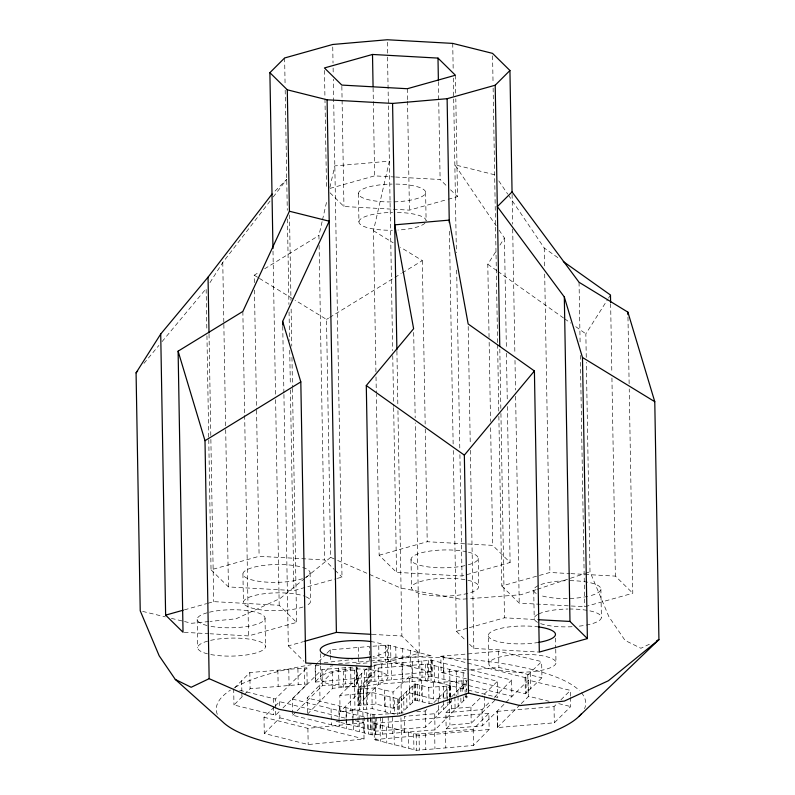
<?xml version="1.0" encoding="UTF-8"?>
<svg xmlns="http://www.w3.org/2000/svg" width="795" height="795" viewBox="0 0 795 795"><rect width="100%" height="100%" fill="white"/><g stroke="black" fill="none" stroke-linecap="round" stroke-linejoin="round"><path stroke-width="0.6" stroke-dasharray="3.98 2.98" d="M319.004 239.196L318.934 235.479L322.223 221.08M322.492 219.887L326.884 200.688M329.895 187.491L334.824 165.897L389.361 161.166L373.471 230.749L375.936 371.931M497.402 727.584L497.223 711.078L497.402 727.584L554.314 722.814L570.721 706.576L570.562 697.334M372.934 646.216L388.228 645.093L430.97 655.636L431.248 671.835L315.416 682.07L315.128 665.882L317.841 662.682M315.416 682.07L315.367 665.256M307.486 714.149L332.668 688.281L354.689 686.433L357.253 683.422L356.975 667.234M209.969 282.632L222.769 262.459L270.191 200.887M489.064 337.319L487.792 264.258L496.756 250.137M499.956 245.099L504.437 238.033L498.932 229.894M586.253 357.382L585.845 333.83L607.887 299.099M608.543 298.075L610.481 295.015M451.481 696.996L467.231 680.58L433.325 682.766L409.216 676.634L409.495 692.823L393.316 708.266L375.916 704.072L357.939 705.473L357.661 689.285L378.182 668.068L427.63 664.014L466.715 673.574M357.939 705.473L378.47 684.256L427.909 680.202L466.993 689.762M433.851 702.651L450.358 685.886L428.753 687.337L414.891 683.919L398.534 698.954L371.911 692.455L339.803 695.605L340.081 711.793L372.189 708.643L394.598 714.168L394.32 697.98M340.797 722.506L376.452 731.112L425.474 727.206L449.91 703.078L450.636 702.074L450.576 698.606M273.202 196.981L286.747 179.382L272.884 193.225M307.466 712.986L307.208 697.96L332.389 672.093L354.401 670.245L356.716 667.81L357.005 683.998M143.945 363.385L158.901 345.418M162.051 341.641L206.124 288.684L206.859 330.79M357.253 683.422L356.915 666.836L322.025 669.499L292.391 699.073L292.679 715.261L372.249 734.898L435.004 729.909L467.51 696.768L462.253 696.768M318.656 661.828L326.069 654.126M326.894 653.271L330.193 649.843L369.437 646.494L369.596 655.746M315.645 681.444L330.472 666.031L332.926 665.822M339.803 695.605L366.465 668.684L366.743 684.873L340.081 711.793M234.485 688.003L249.819 672.56L306.87 667.8L307.158 683.988L282.613 708.275M279.105 711.744L275.597 715.212L233.969 704.996L243.578 695.257M374.028 723.41L416.163 734.123L434.656 732.662L473.194 729.244L488.865 713.314L489.144 729.502L473.472 745.432L434.945 748.85L416.441 750.311L374.316 739.598L374.028 723.41L488.865 713.314M244.393 694.442L250.107 688.748L307.158 683.988M355.345 720.687L363.762 722.804L364.05 738.992L308.182 744.547L264.278 733.437L263.99 717.249L274.394 706.864M275.269 706L279.602 701.667L346.928 718.571M264.278 733.437L279.88 717.855L279.78 712.082M292.679 715.261L296.167 711.783M297.032 710.919L322.313 685.688L357.194 683.024M404.576 732.533L404.297 716.345L434.726 713.721L445.617 702.85M570.542 696.172L570.442 690.388L528.446 680.122L482.327 725.815L446.154 728.856L445.866 712.668L449.662 708.872L470.918 707.063L482.505 695.873M446.154 728.856L449.95 725.06L471.197 723.251L496 699.183M445.866 712.668L482.038 709.627L490.744 700.932M494.222 697.463L511.632 680.083L431.427 660.218L372.289 665.216M497.511 727.266L520.318 704.499M521.192 703.625L528.725 696.311L549.126 701.299M440.847 656.273L525.068 677.598L541.653 661.609L498.614 651.234L440.847 656.273L441.136 672.461L525.346 693.787L541.942 677.797L541.653 661.609M275.597 715.212L275.309 699.024L306.87 667.8M497.114 711.396L554.026 706.626L557.484 703.207M560.942 699.789L570.442 690.388M401.127 696.758L401.405 712.946L415.169 700.107L429.032 703.525L432.5 703.277M484.284 694.154L497.471 681.275L467.897 673.862M393.316 708.266L393.038 692.077L409.216 676.634M416.679 711.764L425.196 711.018L427.79 708.504M366.743 684.873L371.404 681.534L431.705 676.406L511.92 696.271L511.632 680.083M304.892 578.323L280.098 598.486L236.045 618.798L210.188 621.412M305.846 577.548L330.65 557.375L326.497 319.411L295.064 300.192M254.33 282.632L254.201 275.199L259.418 271.999M264.636 268.799L318.934 235.479M326.497 319.411L328.603 318.119M329.657 317.473L401.256 273.53M402.31 272.884L422.314 260.611L400.491 247.265M649.396 644.218L640.919 648.263L625.069 640.432L608.93 616.771L589.999 571.804L586.342 362.341M536.178 589.671L520.973 594.73L468.285 598.734M537.35 589.284L584.146 573.742M585.319 573.354L589.999 571.804M330.064 188.375L374.624 175.874L394.399 176.967M393.376 209.244L409.435 210.138L446.959 199.605M448.132 199.277L457.513 196.643L455.813 98.769M208.767 439.764L211.033 569.796L259.11 556.301L324.599 559.948L334.168 569.369M184.39 609.864L206.67 603.614M207.843 603.286L213.706 601.636L279.194 605.283L296.595 622.415L248.517 635.911L210.208 633.774M379.135 555.218L427.213 541.723L492.701 545.37L510.102 562.502L462.024 575.997L396.536 572.35L379.135 555.218L376.323 394.221M211.033 569.796L228.433 586.929L293.921 590.576L336.136 578.73M337.309 578.392L341.999 577.081L333.314 79.172M283.924 394.479L288.317 645.878L303.561 641.605M498.863 416.292L501.824 585.975L549.902 572.48L569.677 573.573M453.259 450.477L456.419 631.3L468.146 628.01M469.318 627.682L504.497 617.814L537.857 619.663M372.378 666.329L419.283 653.172L415.268 422.821M501.824 585.975L519.224 603.107L584.713 606.744L632.79 593.259L629.233 388.924M441.136 672.461L469.338 669.947M208.956 621.541L191.724 623.28L184.539 621.541M263.99 717.249L307.894 728.349L363.762 722.804M315.128 665.882L320.057 665.445M338.541 663.815L369.357 661.092M370.589 660.983L430.97 655.636M403.294 712.946L374.107 714.705L307.208 697.96M374.316 739.598L489.144 729.502M356.21 663.845L369.725 662.682M470.57 669.837L498.892 667.422L541.942 677.797M357.661 689.285L375.628 687.874L393.038 692.077M373.213 662.404L388.517 661.281L431.248 671.835M409.495 692.823L433.603 698.954L450.308 697.662L450.03 681.474M467.053 598.824L460.931 599.291L400.61 588.032L337.418 560.346M447.048 702.263L450.636 702.074M395.632 177.037L440.112 179.511L447.078 186.368M330.024 192.787L343.947 206.501L392.134 209.174M570.909 573.642L615.39 576.117L632.79 593.259M372.229 634.38L401.882 636.03L419.283 653.172M184.261 632.333L208.976 633.704M469.467 644.159L473.82 648.442L539.308 652.079M239.683 690.289L275.309 699.024M292.391 699.073L366.117 717.378M142.623 611.395L165.38 616.9M171.362 618.351L183.337 621.253M558.726 703.645L570.721 706.576M494.649 174.781L454.839 164.804L496.169 225.83M468.175 690.05L497.75 697.463L497.471 681.275M336.126 721.333L339.713 722.238M279.88 717.855L364.05 738.992M330.65 557.375L336.295 559.849M373.471 230.749L393.217 242.823M254.201 275.199L258.395 277.763M259.438 278.409L294.011 299.546M508.422 195.123L544.237 248.01L558.289 257.978M487.792 264.258L496.885 270.717M497.899 271.433L563.605 318.05M564.619 318.775L570.681 323.078M575.739 326.656L585.845 333.83M450.556 189.796L457.513 196.643M456.419 631.3L465.989 640.73M335.043 570.224L341.999 577.081M288.317 645.878L303.978 661.301M498.783 180.882L507.737 194.109M627.971 317.106L629.143 383.975M610.639 303.68L611.842 373.034M611.931 377.983L615.39 576.117M600.891 589.085L601.388 617.417M579.048 282.275L580.111 342.963M580.33 355.345L584.713 606.744M555.546 638.117L555.725 647.975M555.745 649.207L555.983 662.752A33.589 8.924 -1 0 1 505.541 671.268A33.589 8.924 -1 0 1 505.67 655.815A33.589 8.924 -1 0 1 555.983 662.752M554.026 706.626L554.314 722.814M544.237 248.01L544.585 267.826M544.694 274.017L549.902 572.48M533.723 590.138L534.22 618.47M530.464 672.729L530.752 688.917M528.446 680.122L528.725 696.311M527.801 675.273L528.208 696.619M525.893 676.982L526.181 693.17M525.068 677.598L525.346 693.787M512.099 194.397L512.616 224.12M512.695 229.069L514.882 354.163M514.991 360.354L515.508 390.077M515.617 396.268L519.224 603.107M504.437 238.033L506.365 348.25M506.445 353.209L507.29 401.505M507.379 406.464L510.102 562.502M499.807 349.055L500.84 408.501M500.93 413.46L504.497 617.814M492.572 55.849L493.049 83.107M493.129 88.056L497.591 343.221M497.61 344.464L498.773 411.343M498.614 651.234L498.892 667.422M489.154 342.277L490.535 421.529M490.644 427.72L492.701 545.37M538.762 626.957A33.589 8.924 -1 0 0 488.319 635.473L488.816 663.795M484.324 696.47L484.572 710.342M482.038 709.627L482.327 725.815M478.202 558.338L478.699 586.66A33.589 8.924 -1 0 1 428.257 595.177A33.589 8.924 -1 0 1 428.386 579.724A33.589 8.924 -1 0 1 478.699 586.66M468.195 326.447L470.252 444.097M470.362 450.288L473.82 648.442M473.194 729.244L473.472 745.432M470.918 707.063L471.197 723.251M466.387 681.563L466.576 691.968M466.595 693.121L466.675 697.752M455.396 75.237L455.724 93.82M464.986 683.114L465.145 692.365M465.164 693.518L465.264 699.302M452.723 43.397L453.2 70.646M453.329 78.079L456.38 252.74M456.678 270.081L459.818 449.662M459.908 454.621L462.024 575.997M463.157 672.679L463.445 688.868M463.058 685.171L463.177 692.107M463.256 696.728L463.336 701.359M461.965 680.58L462.183 693.3M460.683 687.655L460.782 693.429M460.861 698.06L460.961 703.843M457.92 690.497L458 695.118M458.019 696.281L458.198 706.685M449.433 231.266L453.17 445.528M456.509 680.977L456.767 696.013M456.211 670.94L456.489 687.128M454.829 693.638L454.869 695.943M454.889 697.106L455.108 709.826M451.5 698.159L451.759 713.185M450.358 685.886L450.556 697.454M449.682 669.33L449.97 685.519M449.632 686.89L449.811 697.304M449.831 698.457L449.91 703.078M449.245 685.936L449.443 697.493M449.463 698.656L449.523 702.124M449.662 708.872L449.95 725.06M438.403 81.637L440.112 179.511M447.078 689.593L447.356 705.781M446.76 686.075L446.979 698.795M445.518 731.708L445.796 747.896M443.739 667.86L444.027 684.048M443.203 655.955L443.481 672.143M443.272 686.304L443.511 700.176M443.133 693.598L443.232 699.371M443.252 700.534L443.411 709.786M439.148 686.592L439.387 700.465M438.522 666.578L438.8 682.766M438.184 698.477L438.462 714.665M434.159 665.514L434.438 681.712M425.613 192.479L426.11 220.811A33.589 8.924 -1 0 0 395.105 212.394M434.726 713.721L435.004 729.909M434.656 732.662L434.945 748.85M433.325 682.766L433.603 698.954M432.53 660.436L432.808 676.625M431.427 660.218L431.705 676.406M430.791 664.719L431.069 680.908M422.314 260.611L425.166 424.083M425.246 429.032L427.213 541.723M428.505 660.397L428.853 680.391M428.753 687.337L429.032 703.525M427.63 664.014L427.909 680.202M425.325 664.153L425.603 680.341M425.196 711.018L425.474 727.206M425.514 733.437L425.792 749.625M421.787 660.913L422.075 677.101M422.095 685.638L422.374 701.826M421.29 679.685L421.569 695.873M419.79 664.57L420.078 680.759M413.688 332.419L415.179 417.862M419.462 684.982L419.74 701.17M418.081 652.208L418.359 668.396M419.035 733.944L419.313 750.132M407.318 88.722L407.507 99.872M407.537 101.114L409.435 210.138M417.216 684.435L417.504 700.624M415.616 684.058L415.894 700.246M416.163 734.123L416.441 750.311M414.891 683.919L415.169 700.107M414.016 684.495L414.294 700.683M411.035 559.382L411.532 587.714M412.526 661.669L412.804 677.857M413.658 733.646L413.937 749.844M411.89 665.206L412.168 681.394M412.178 686.105L412.456 702.293M410.429 650.3L410.717 666.488M409.634 688.5L409.912 704.688M408.511 732.463L408.799 748.652M406.642 691.431L406.921 707.62M403.651 694.363L403.94 710.551M402.677 648.402L402.956 664.59M396.914 351.171L397.858 405.669M397.947 410.627L401.882 636.03M402.449 665.991L402.727 682.18M401.932 662.553L402.22 678.741M401.058 684.356L401.346 700.544M401.654 730.794L401.942 746.982M400.948 717.786L401.147 729.353M399.328 698.368L399.587 713.403M387.284 42.224L387.523 55.859M387.543 57.091L392.67 350.655M392.75 355.613L393.644 406.394M393.664 407.626L396.536 572.35M398.534 698.954L398.792 713.99M397.301 698.686L397.579 714.874M395.761 646.752L396.039 662.941M394.012 728.886L394.29 745.074M392.412 717.348L392.7 733.537M391.269 663.477L391.547 679.665M390.633 645.57L390.911 661.758M390.057 696.937L390.345 713.125M388.228 645.093L388.517 661.281M387.384 648.998L387.88 677.33A33.589 8.924 -1 0 1 337.438 685.846A33.589 8.924 -1 0 1 337.577 670.394A33.589 8.924 -1 0 1 387.88 677.33M388.159 716.543L388.407 730.416M385.346 645.252L385.625 661.44M386.499 726.948L386.787 743.146M384.969 695.665L385.247 711.853M384.313 690L384.601 706.189M373.094 87.907L373.312 100.299M373.332 101.531L374.624 175.874M381.749 664.312L382.037 680.5M382.345 718.124L382.634 734.312M376.015 376.88L376.303 392.978M380.398 717.11L380.646 730.983M378.758 645.739L379.036 661.927M380.05 725.239L380.338 741.427M378.182 668.068L378.47 684.256M376.214 717.239L376.452 731.112M375.628 687.874L375.916 704.072M374.624 664.978L374.912 681.166M375.588 723.987L375.876 740.175M375.18 718.61L375.459 734.799M374.107 714.705L374.395 730.893M372.944 714.427L373.223 730.615M371.911 692.455L372.189 708.643M371.126 665.345L371.404 681.534M371.971 718.71L372.249 734.898M370.44 665.584L370.718 681.772M370.758 718.461L371.036 734.65M369.615 656.909L369.685 660.377M370.589 713.85L370.629 716.156M370.649 717.319L370.868 730.039M369.476 666.18L369.755 682.368M368.165 667.194L368.453 683.382M367.558 678.682L367.837 694.87M368.095 717.845L368.373 734.033M358.446 193.533L358.942 221.855A33.589 8.924 -1 0 0 392.452 230.252M366.982 688.599L367.27 704.787M367.181 713.006L367.25 716.474M367.27 717.627L367.469 729.194M366.366 692.962L366.644 709.15M364.299 670.712L364.577 686.9M363.494 682.786L363.782 698.974M364.15 716.901L364.438 733.089M363.593 688.887L363.872 705.076M363.315 693.25L363.593 709.438M362.878 711.932L363.166 728.121M361.606 673.345L361.884 689.533M360.701 689.106L360.99 705.294M360.264 686.155L360.552 702.353M359.26 693.657L359.549 709.846M358.376 647.448L358.535 656.69M358.555 657.853L358.654 663.636M358.316 676.625L358.903 705.433M359.092 715.679L359.37 731.867M358.207 688.44L358.495 704.628M357.82 710.66L358.098 726.849M356.14 668.516L356.418 684.704M354.401 670.245L354.689 686.433M354.371 680.629L355.017 710.293M353.089 714.218L353.149 717.686M353.169 718.839L353.368 730.406M341.85 86.327L343.947 206.501M352.125 709.239L352.284 718.481M352.304 719.644L352.414 725.428M350.655 667.035L350.943 683.223M350.217 694.552L350.506 710.74M346.302 712.549L346.401 718.332M346.421 719.485L346.59 728.737M345.944 707.689L346.133 718.094M346.153 719.246L346.232 723.877M345.109 667.482L345.388 683.67M332.747 46.955L333.026 63.063M333.115 68.022L333.224 74.213M343.41 671.149L343.698 687.337M339.425 706.049L339.674 719.922M338.6 668.048L338.889 684.237M338.909 710.72L339.197 726.908M324.469 70.427L324.946 97.686M324.966 98.918L326.546 189.359M332.389 672.093L332.668 688.281M330.193 649.843L330.273 654.464M330.293 655.627L330.412 662.563M331.078 708.772L331.366 724.961M319.103 245.387L324.599 559.948M322.025 669.499L322.313 685.688M320.286 653.748L320.474 664.829M320.494 666.061L320.713 678.383M319.749 685.002L320.027 701.19M310.1 572.917L310.597 601.249M307.894 728.349L308.182 744.547M304.266 667.969L304.545 684.157M297.906 668.466L298.195 684.654M289.479 214.938L290.97 300.401M291.129 309.066L291.775 346.222M291.964 357.372L292.49 387.095M292.51 388.338L296.595 622.415M284.62 57.975L285.077 83.992M285.186 90.183L287.283 210.347M287.432 219.023L288.923 304.475M289.062 311.908L289.559 340.389M289.728 350.297L290.334 384.979M290.423 389.938L293.921 590.576M282.742 326.367L283.904 393.247M288.784 669.221L289.062 685.409M273.003 251.061L275.517 394.727M275.607 399.686L279.194 605.283M279.602 701.667L279.701 707.451M277.872 670.155L278.161 686.343M273.251 698.567L273.371 705.503M273.391 706.656L273.53 714.755M265.033 618.242L265.52 646.573M254.46 290.066L256.537 408.938M256.556 410.18L259.11 556.301M249.819 672.56L250.107 688.748M242.853 311.441L244.641 414.225M244.661 415.467L248.517 635.911M242.932 573.96L243.429 602.292M241.67 680.699L241.849 691.103M241.869 692.266L241.948 696.887M233.69 688.808L233.969 704.996M222.769 262.459L223.832 323.148M223.852 324.38L225.671 428.416M225.691 429.648L228.433 586.929M209.035 334.139L210.854 438.164M210.874 439.406L213.706 601.636M206.948 335.748L208.737 438.532M197.19 619.305L197.687 647.627M209.363 612.21A33.927 9.013 -1 0 1 255.831 612.2A33.927 9.013 -1 0 1 255.722 624.572A33.927 9.013 -1 0 1 209.244 626.013M207.068 625.516A33.927 9.013 -1 0 1 207.177 612.776M581.403 692.733A184.728 49.061 -1 0 1 584.554 708.653M217.333 714.377A184.728 49.061 -1 0 1 230.51 690.06M234.952 687.377A184.728 49.061 -1 0 1 311.262 664.749M324.082 662.821A184.728 49.061 -1 0 1 352.354 659.631M372.994 658.141A184.728 49.061 -1 0 1 465.8 659.184M467.062 659.294A184.728 49.061 -1 0 1 579.515 690.696M468.424 552.177A33.589 8.924 -1 0 1 468.305 564.798M464.996 565.623A33.589 8.924 -1 0 1 419.472 565.185A33.589 8.924 -1 0 1 420.585 553.022A33.589 8.924 -1 0 1 466.267 551.69M302.567 578.651A33.589 8.924 -1 0 1 245.804 577.548A33.589 8.924 -1 0 1 278.359 564.5A33.589 8.924 -1 0 1 305.558 577.448M207.565 653.848A33.927 9.013 -1 0 1 222.431 638.574A33.927 9.013 -1 0 1 264.586 648.67A33.927 9.013 -1 0 1 208.628 654.096M370.659 641.535A33.589 8.924 -1 0 1 372.994 656.531M538.622 642.41A33.589 8.924 -1 0 1 488.319 635.473M569.886 580.678A33.589 8.924 -1 0 1 599.301 586.372A33.589 8.924 -1 0 1 588.837 596.111M587.694 596.369A33.589 8.924 -1 0 1 569.419 598.486M567.232 598.536A33.589 8.924 -1 0 1 540.093 595.276M536.257 593.507A33.589 8.924 -1 0 1 567.392 580.688M569.131 609.01A33.589 8.924 -1 0 1 601.02 616.095A33.589 8.924 -1 0 1 578.81 626.192M572.112 626.718A33.589 8.924 -1 0 1 538.682 622.853M537.659 622.356A33.589 8.924 -1 0 1 537.728 614.465M538.762 613.939A33.589 8.924 -1 0 1 567.878 609.02M395.87 184.082A33.589 8.924 -1 0 1 419.74 197.597A33.589 8.924 -1 0 1 362.301 197.637A33.589 8.924 -1 0 1 392.114 184.082M424.947 223.137A33.589 8.924 -1 0 1 397.927 230.053M358.942 221.855A33.589 8.924 -1 0 1 392.601 212.414M306.135 596.856A33.589 8.924 -1 0 1 306.055 605.78M303.054 606.973A33.589 8.924 -1 0 1 253.208 608.443A33.589 8.924 -1 0 1 255.94 595.167A33.589 8.924 -1 0 1 305.22 596.469"/><path stroke-width="1.19" d="M579.287 716.096L658.926 639.657L654.772 401.694L627.891 312.147L579.048 282.275L512.05 191.913L509.933 70.507L492.532 53.364L452.723 43.397L387.245 39.75L332.708 44.48L284.62 57.975L269.893 72.683L287.293 89.815L289.42 211.232L242.853 311.441L178.11 351.161L183.029 632.264L165.628 615.131L160.719 334.019L208.042 277.167L272.009 194.089M282.722 325.135L282.652 321.418L329.219 221.199L289.42 211.232M581.215 713.999A184.728 49.061 -1 0 1 404.556 755.18A184.728 49.061 -1 0 1 222.461 721.661L175.298 679.447L159.169 655.786L140.228 610.808L136.074 372.845L160.719 334.019M136.074 372.845L137.654 370.947M282.652 321.418L300.818 381.908L305.717 663.02L371.205 666.657L366.296 385.555L413.619 328.703L394.708 224.846L449.235 220.116L468.156 323.972L534.409 370.967L539.308 652.079L587.386 638.584L582.477 357.482L564.321 296.982L497.322 206.62L512.05 191.913M175.298 679.447L191.158 687.278L209.155 678.672L279.115 709.329L339.435 720.588L399.478 716.017L468.503 693.091L464.35 455.128L534.409 370.967M287.293 89.815L327.103 99.792L392.581 103.43L447.118 98.699L495.206 85.214L509.933 70.507M209.155 678.672L205.001 440.698L300.818 381.908M656.809 640.671L658.926 639.657L608.364 680.768L564.321 701.081L519.99 705.562L468.503 693.091M372.507 54.457L324.43 67.953L341.83 85.085L407.318 88.722L455.396 75.237L437.995 58.095L372.507 54.457L373.074 86.665M165.628 615.131L183.218 610.192M304.733 641.277L336.394 632.393L370.997 634.311M539.09 619.732L569.985 621.452L587.386 638.584M582.477 357.482L654.772 401.694M563.307 261.545L610.481 295.015L610.61 302.448M366.296 385.555L464.35 455.128M178.11 351.161L205.001 440.698M627.891 312.147L627.931 314.621M564.321 296.982L569.985 621.452M495.206 85.214L499.767 346.58M447.118 98.699L449.284 222.59M437.995 58.095L438.383 80.404M392.581 103.43L396.884 349.939M327.103 99.792L336.394 632.393M269.893 72.683L272.963 248.587M208.042 277.167L209.015 332.896M370.52 656.988A33.589 8.924 -1 0 1 320.216 650.052A33.589 8.924 -1 0 1 370.659 641.535M538.762 626.957A33.589 8.924 -1 0 1 538.622 642.41"/></g></svg>
